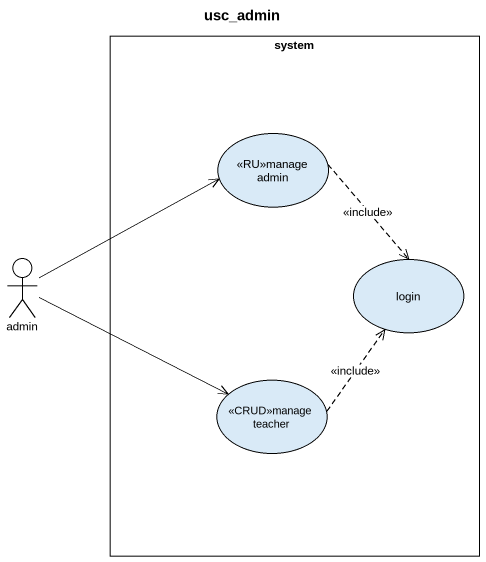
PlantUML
@startuml
title usc_admin
rectangle system {
  usecase "<<RU>>manage admin" as RU_manage_admin
  usecase login
  usecase "<<CRUD>>manage teacher" as CRUD_manage_teacher
}
actor admin
RU_manage_admin ..> login : <<include>>
admin -right-> RU_manage_admin
admin -right-> CRUD_manage_teacher
CRUD_manage_teacher .up.> login : <<include>>
@enduml
